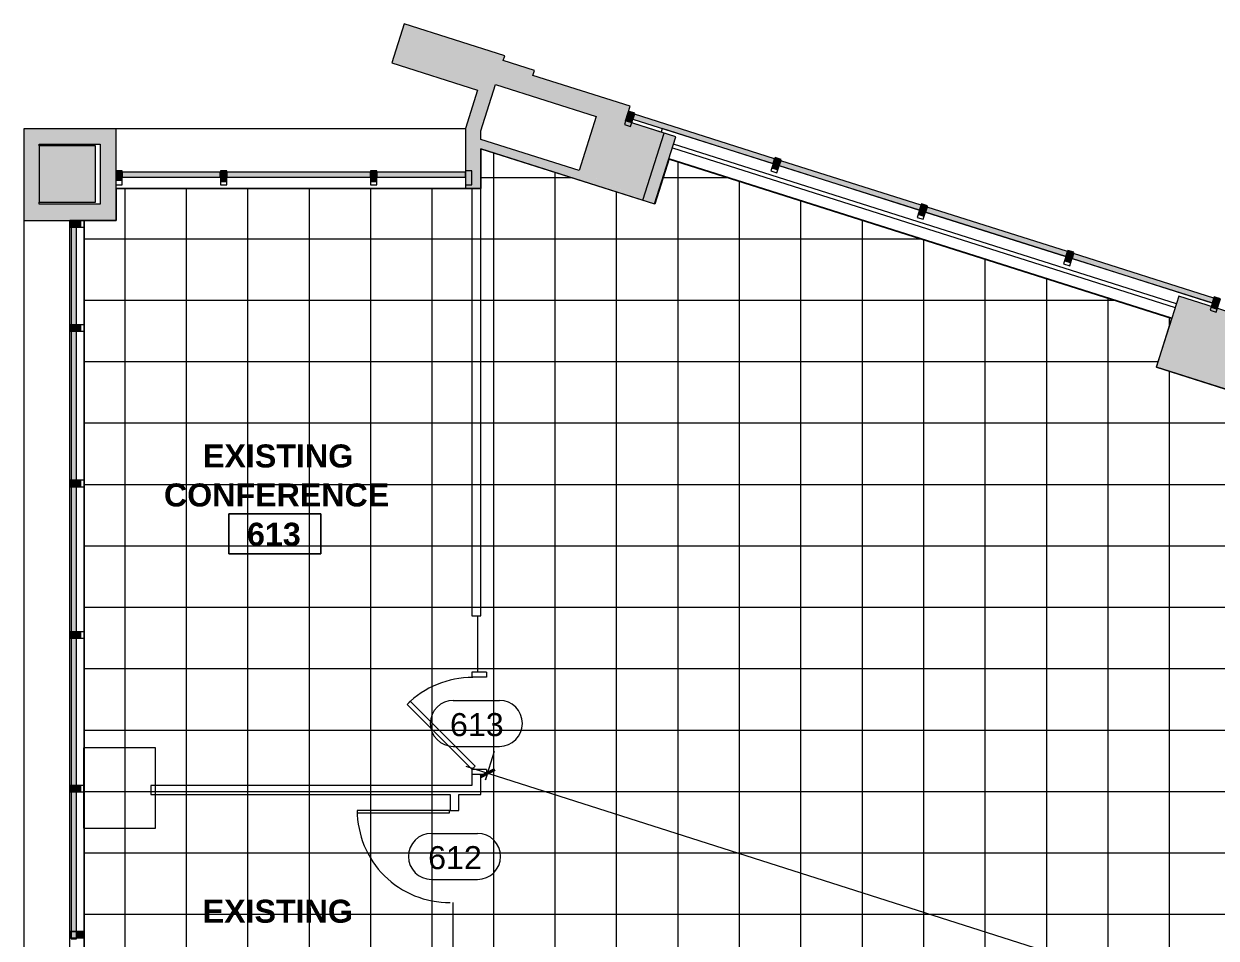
# Model space of a CAD drawing. Header units: inches. Extents: x 385 to 2249, y -1781 to -36.
# Drawn here: x 392.5 to 858.2, y -393.3 to -36 of the extents above; entities that cross this region are included whole.
import ezdxf

# ---------------------------------------------------------------- set-up
doc = ezdxf.new("R2010")
doc.units = ezdxf.units.IN
doc.header["$MEASUREMENT"] = 0
for name, color, linetype, lineweight in [('A-ANNO-DIMS', 211, 'Continuous', 9), ('A-ANNO-DIMS-96', 211, 'Continuous', 9), ('A-AREA-IDEN', 2, 'Continuous', 9), ('A-COLS', 52, 'Continuous', 13), ('A-DETL', 90, 'Continuous', 9), ('A-DETL-GENF', 92, 'Continuous', 9), ('A-DETL-THIN', 151, 'Continuous', 9), ('A-DOOR', 31, 'Continuous', 13), ('A-DOOR-FRAM', 31, 'Continuous', 20), ('A-DOOR-IDEN', 31, 'Continuous', 9), ('A-GLAZ', 151, 'Continuous', 13), ('A-GLAZ-CURT', 52, 'Continuous', 13), ('A-GLAZ-CWMG', 51, 'Continuous', 13), ('A-WALL', 113, 'Continuous', 13), ('I-WALL', 2, 'Continuous', 13)]:
    doc.layers.add(name, color=color, linetype=linetype, lineweight=lineweight)
doc.styles.add('Swis721 Lt BT', font='swissl.ttf', dxfattribs={"height": 9})
doc.styles.add('Swis721 Lt BT_B_1', font='', dxfattribs={"height": 9})
doc.styles.get('Swis721 Lt BT_B_1').set_extended_font_data('Swis721 Lt BT', bold=True)
doc.dimstyles.new('OTJ_-_3_32__Linear__1__Tolerance', dxfattribs={"dimscale": 12, "dimtxt": 9.497835, "dimasz": 0.375, "dimexe": 0.75, "dimexo": 0.5, "dimgap": 0.5, "dimtad": 1, "dimdec": 0, "dimzin": 3, "dimdsep": 46, "dimlunit": 4, "dimtxsty": 'Swis721 Lt BT', "dimblk1": 'OBLIQUE', "dimblk2": 'OBLIQUE', "dimsah": 1, "dimcen": 0.09, "dimdle": 0.75, "dimazin": 0, "dimtfac": 1, "dimtdec": 4, "dimtix": 1, "dimtmove": 0, "dimatfit": 3, "dimfxl": 1, "dimtvp": 1, "dimfrac": 2, "dimtolj": 1, "dimtzin": 0, "dimarcsym": 2})
pattern_1 = [(0, (0, 0), (0, 24), []), (90, (0, 0), (-24, 1e-15), [])]

# ---------------------------------------------------------------- blocks, each defined once
blk = doc.blocks.new('System Panel - Glazed 2-5026264-Level 6 CONSTRUCTION')
at = {"layer": 'A-GLAZ-CURT', "lineweight": 9}
blk.add_hatch(color=7, dxfattribs=at).paths.add_polyline_path([(28.75, 0.25), (28.75, 2.25), (-28.75, 2.25), (-28.75, 0.25), (26.06, 0.25)], flags=0)
at = {"layer": 'A-GLAZ-CURT', "color": 8, "lineweight": 20}
for p, q in [((28.75, 2.25), (-28.75, 2.25)), ((-28.75, 2.25), (-28.75, 0.25)), ((-28.75, 0.25), (28.75, 0.25)), ((28.75, 0.25), (28.75, 2.25))]:
    blk.add_line(p, q, dxfattribs=at)
blk = doc.blocks.new('Rectangular Mullion - 2_5_ x 5_ rectangular-5019623-Level 6 CONSTRUCTION')
at = {"layer": 'A-GLAZ-CWMG', "lineweight": 9}
blk.add_hatch(color=7, dxfattribs=at).paths.add_polyline_path([(0, 1.76), (0, -2.75), (-2.5, -2.75), (-2.5, 1.76), (-1.23, 1.76)], flags=0)
at = {"layer": 'A-GLAZ-CWMG', "color": 8, "lineweight": 20}
for p, q in [((-2.5, 2.75), (0, 2.75)), ((-2.5, -2.75), (-2.5, 2.75)), ((0, 2.75), (0, -2.75)), ((0, -2.75), (-2.5, -2.75))]:
    blk.add_line(p, q, dxfattribs=at)
blk = doc.blocks.new('System Panel - Glazed 2-5038000-Level 6 CONSTRUCTION')
at = {"layer": 'A-GLAZ-CURT', "lineweight": 9}
blk.add_hatch(color=7, dxfattribs=at).paths.add_polyline_path([(28.75, 0.25), (28.75, 2.25), (-28.75, 2.25), (-28.75, 0.25), (22.62, 0.25)], flags=0)
at = {"layer": 'A-GLAZ-CURT', "color": 8, "lineweight": 20}
for p, q in [((28.75, 2.25), (-28.75, 2.25)), ((-28.75, 2.25), (-28.75, 0.25)), ((-28.75, 0.25), (28.75, 0.25)), ((28.75, 0.25), (28.75, 2.25))]:
    blk.add_line(p, q, dxfattribs=at)
blk = doc.blocks.new('Walls 16 - Walls 16-5039104-Level 6 CONSTRUCTION')
at = {"layer": 'A-WALL', "lineweight": 9}
blk.add_hatch(color=7, dxfattribs=at).paths.add_polyline_path([(570.95, -100.34), (570.97, -84.81), (608.32, -96.67), (609.38, -93.33), (570.95, -81.14), (570.97, -77.76), (576.7, -59.71), (626.93, -75.65), (629.3, -68.18), (591.27, -56.11), (591.87, -54.21), (579.67, -50.34), (580.28, -48.43), (541.01, -35.97), (536.17, -51.22), (569.72, -61.87), (564.95, -76.89), (564.98, -100.34), (569.72, -100.34)], flags=0)
at = {"layer": 'A-WALL', "color": 8, "lineweight": 20}
for p, q in [((541.01, -35.97), (536.17, -51.22)), ((580.28, -48.43), (541.01, -35.97)), ((536.17, -51.22), (569.72, -61.87)), ((579.67, -50.34), (580.28, -48.43)), ((591.87, -54.21), (579.67, -50.34)), ((591.27, -56.11), (591.87, -54.21)), ((570.95, -77.82), (576.7, -59.71)), ((576.7, -59.71), (616.08, -72.2)), ((629.3, -68.18), (591.27, -56.11)), ((569.72, -61.87), (564.95, -76.89)), ((627.49, -73.91), (629.3, -68.18)), ((564.95, -76.89), (564.95, -100.34)), ((570.95, -81.14), (570.95, -77.82)), ((609.38, -93.33), (570.95, -81.14)), ((570.95, -100.35), (570.95, -84.81)), ((570.95, -84.81), (608.32, -96.67)), ((564.95, -100.39), (570.95, -100.39))]:
    blk.add_line(p, q, dxfattribs=at)
blk = doc.blocks.new('System Panel - Glazed 2-5040567-Level 6 CONSTRUCTION')
at = {"layer": 'A-GLAZ-CURT', "lineweight": 9}
blk.add_hatch(color=7, dxfattribs=at).paths.add_polyline_path([(-19.14, 0.25), (19.14, 0.25), (19.14, 2.25), (-19.14, 2.25)], flags=0)
at = {"layer": 'A-GLAZ-CURT', "color": 8, "lineweight": 20}
for p, q in [((19.14, 2.25), (-19.14, 2.25)), ((-19.14, 2.25), (-19.14, 0.25)), ((-19.14, 0.25), (19.14, 0.25)), ((19.14, 0.25), (19.14, 2.25))]:
    blk.add_line(p, q, dxfattribs=at)
blk = doc.blocks.new('System Panel - Glazed 2-5040822-Level 6 CONSTRUCTION')
at = {"layer": 'A-GLAZ-CURT', "lineweight": 9}
blk.add_hatch(color=7, dxfattribs=at).paths.add_polyline_path([(-28.08, 0.25), (28.08, 0.25), (28.08, 2.25), (-28.08, 2.25)], flags=0)
at = {"layer": 'A-GLAZ-CURT', "color": 8, "lineweight": 20}
for p, q in [((28.08, 2.25), (-28.08, 2.25)), ((-28.08, 2.25), (-28.08, 0.25)), ((-28.08, 0.25), (28.08, 0.25)), ((28.08, 0.25), (28.08, 2.25))]:
    blk.add_line(p, q, dxfattribs=at)
blk = doc.blocks.new('System Panel - Glazed 2-5123284-Level 6 CONSTRUCTION')
at = {"layer": 'A-GLAZ-CURT', "lineweight": 9}
blk.add_hatch(color=7, dxfattribs=at).paths.add_polyline_path([(17.28, 0.25), (17.28, 2.25), (-17.3, 2.25), (-17.3, 0.25)], flags=0)
at = {"layer": 'A-GLAZ-CURT', "color": 8, "lineweight": 20}
for p, q in [((17.3, 2.25), (-17.3, 2.25)), ((-17.3, 2.25), (-17.3, 0.25)), ((-17.3, 0.25), (17.3, 0.25)), ((17.3, 0.25), (17.3, 2.25))]:
    blk.add_line(p, q, dxfattribs=at)
blk = doc.blocks.new('Rectangular Mullion - 2_5_ x 5_ rectangular-V1-Level 6 CONSTRUCTION')
at = {"layer": 'A-GLAZ-CWMG', "color": 8, "lineweight": 20}
for p, q in [((-2.5, 2.75), (0, 2.75)), ((-2.5, -2.75), (-2.5, 2.75)), ((0, 2.75), (0, -2.75)), ((0, -2.75), (-2.5, -2.75))]:
    blk.add_line(p, q, dxfattribs=at)
blk = doc.blocks.new('Rectangular Column - 24_ x 24_ 2-5010604-Level 6 CONSTRUCTION')
at = {"layer": 'A-COLS', "lineweight": 9}
blk.add_hatch(color=7, dxfattribs=at).paths.add_polyline_path([(-11, -11), (11, -11), (11, 11), (-11, 11)], flags=0)
at = {"layer": 'A-COLS', "color": 8, "lineweight": 20}
for p, q in [((11, 11), (-11, 11)), ((-11, 11), (-11, -11)), ((11, -11), (11, 11)), ((-11, -11), (11, -11))]:
    blk.add_line(p, q, dxfattribs=at)
blk = doc.blocks.new('System Panel - Glazed 2-5041578-Level 6 CONSTRUCTION')
at = {"layer": 'A-GLAZ-CURT', "lineweight": 9}
blk.add_hatch(color=7, dxfattribs=at).paths.add_polyline_path([(-19.13, 0.25), (19.13, 0.25), (19.13, 2.25), (-19.13, 2.25)], flags=0)
at = {"layer": 'A-GLAZ-CURT', "color": 8, "lineweight": 20}
for p, q in [((19.13, 2.25), (-19.13, 2.25)), ((-19.13, 2.25), (-19.13, 0.25)), ((-19.13, 0.25), (19.13, 0.25)), ((19.13, 0.25), (19.13, 2.25))]:
    blk.add_line(p, q, dxfattribs=at)
blk = doc.blocks.new('System Panel - Glazed 2-5123525-Level 6 CONSTRUCTION')
at = {"layer": 'A-GLAZ-CURT', "lineweight": 9}
blk.add_hatch(color=7, dxfattribs=at).paths.add_polyline_path([(-29.125, 0.25), (29.125, 0.25), (29.125, 2.25), (-29.125, 2.25)], flags=0)
at = {"layer": 'A-GLAZ-CURT', "color": 8, "lineweight": 20}
for p, q in [((29.125, 2.25), (-29.125, 2.25)), ((-29.125, 2.25), (-29.125, 0.25)), ((-29.125, 0.25), (29.125, 0.25)), ((29.125, 0.25), (29.125, 2.25))]:
    blk.add_line(p, q, dxfattribs=at)
blk = doc.blocks.new('System Panel - Glazed 2-5123496-Level 6 CONSTRUCTION')
at = {"layer": 'A-GLAZ-CURT', "lineweight": 9}
blk.add_hatch(color=7, dxfattribs=at).paths.add_polyline_path([(-28.38, 2.25), (-28.38, 0.25), (28.37, 0.25), (28.37, 2.25), (25.09, 2.25)], flags=0)
at = {"layer": 'A-GLAZ-CURT', "color": 8, "lineweight": 20}
for p, q in [((28.37, 2.25), (-28.38, 2.25)), ((-28.38, 2.25), (-28.38, 0.25)), ((-28.38, 0.25), (28.37, 0.25)), ((28.37, 0.25), (28.37, 2.25))]:
    blk.add_line(p, q, dxfattribs=at)
blk = doc.blocks.new('Columns 27 - Columns 4-5095801-Level 6 CONSTRUCTION')
at = {"layer": 'A-COLS', "lineweight": 9}
h = blk.add_hatch(color=7, dxfattribs=at)
h.paths.add_polyline_path([(1403.68, -850.72), (1403.84, -850.23), (1378.88, -838.97), (1403.67, -850.72)], flags=0)
h.paths.add_polyline_path([(1396.55, -821.41), (1412.05, -824.97), (1412.18, -824.56), (1399.94, -822.09)], flags=0)
h.paths.add_polyline_path([(1378.88, -838.97), (1396.55, -821.41), (1385.72, -817.89), (1381.63, -830.5)], flags=0)
at = {"layer": 'A-COLS', "color": 8, "lineweight": 20}
for p, q in [((1385.72, -817.89), (1378.88, -838.97)), ((1412.18, -824.56), (1397.12, -819.67)), ((1403.68, -850.72), (1412.18, -824.56)), ((1377.79, -842.3), (1377.79, -842.32)), ((1377.79, -842.32), (1403.67, -850.73))]:
    blk.add_line(p, q, dxfattribs=at)
blk = doc.blocks.new('Walls 77 - Walls 3-5131685-Level 6 CONSTRUCTION')
at = {"layer": 'A-WALL', "lineweight": 9}
for p, q in [((53.49, -2650.31), (53.49, -2707.81)), ((59.48, -2869.68), (59.48, -2663.58)), ((53.49, -2710.31), (53.49, -2767.81)), ((53.49, -2770.31), (53.49, -2827.81)), ((53.49, -2830.31), (53.49, -2875.7)), ((53.49, -2875.7), (54.95, -2875.7))]:
    blk.add_line(p, q, dxfattribs=at)
blk = doc.blocks.new('Rectangular Mullion - 2_5_ x 5_ rectangular-V8-Level 6 CONSTRUCTION')
at = {"layer": 'A-GLAZ-CWMG', "lineweight": 9}
blk.add_hatch(color=7, dxfattribs=at).paths.add_polyline_path([(-2.5, 1.26), (-2.5, -2.75), (0, -2.75), (0, 1.26), (-1.91, 1.26)], flags=0)
at = {"layer": 'A-GLAZ-CWMG', "color": 8, "lineweight": 20}
for p, q in [((0, 2.75), (-2.5, 2.75)), ((-2.5, 2.75), (-2.5, -2.75)), ((0, -2.75), (0, 2.75)), ((-2.5, -2.75), (0, -2.75))]:
    blk.add_line(p, q, dxfattribs=at)
blk = doc.blocks.new('System Panel - Glazed 2-5681526-Level 6 CONSTRUCTION')
at = {"layer": 'A-GLAZ-CURT', "color": 8, "lineweight": 20}
for p, q in [((27.3125, 2.25), (-27.3125, 2.25)), ((-27.3125, 2.25), (-27.3125, 0.25)), ((-27.3125, 0.25), (27.3125, 0.25)), ((27.3125, 0.25), (27.3125, 2.25))]:
    blk.add_line(p, q, dxfattribs=at)
blk = doc.blocks.new('Rectangular Mullion - 2_5_ x 5_ rectangular-V9-Level 6 CONSTRUCTION')
at = {"layer": 'A-GLAZ-CWMG', "lineweight": 9}
h = blk.add_hatch(color=7, dxfattribs=at)
h.paths.add_polyline_path([(0, -0.25), (0, 2.75), (-2.5, 2.75), (-2.5, -0.25)], flags=0)
h.paths.add_polyline_path([(0, -2.25), (-2.5, -2.25), (-2.5, -2.75), (0, -2.75)], flags=0)
at = {"layer": 'A-GLAZ-CWMG', "color": 8, "lineweight": 20}
for p, q in [((0, 2.75), (-2.5, 2.75)), ((-2.5, 2.75), (-2.5, -2.75)), ((0, -2.75), (0, 2.75)), ((-2.5, -2.75), (0, -2.75))]:
    blk.add_line(p, q, dxfattribs=at)
blk = doc.blocks.new('Columns 34 - Columns 4-5367114-Level 6 CONSTRUCTION')
at = {"layer": 'A-COLS', "lineweight": 9}
h = blk.add_hatch(color=7, dxfattribs=at)
h.paths.add_polyline_path([(1408.23, -852.2), (1416.73, -826.04), (1397.12, -819.67), (1396.55, -821.41), (1378.88, -838.97), (1403.84, -850.23), (1403.71, -850.73), (1408.23, -852.2)], flags=0)
h.paths.add_polyline_path([(1403.6, -850.7), (1378.88, -838.97), (1377.79, -842.3), (1399.75, -849.45)], flags=0)
h.paths.add_polyline_path([(1412.05, -824.97), (1396.55, -821.41), (1412.18, -824.56)], flags=0)
at = {"layer": 'A-COLS', "color": 8, "lineweight": 20}
for p, q in [((1385.72, -817.89), (1378.88, -838.97)), ((1416.73, -826.04), (1397.12, -819.67)), ((1408.23, -852.2), (1416.73, -826.04)), ((1377.79, -842.3), (1377.79, -842.32)), ((1377.79, -842.32), (1408.23, -852.21))]:
    blk.add_line(p, q, dxfattribs=at)
blk = doc.blocks.new('Walls 104 - Walls 3-5504135-Level 6 CONSTRUCTION')
at = {"layer": 'A-WALL', "lineweight": 9}
for p, q in [((53.49, -2662.78), (53.49, -2868.87)), ((59.48, -2868.77), (59.48, -2662.78)), ((59.48, -2868.87), (59.48, -2868.77))]:
    blk.add_line(p, q, dxfattribs=at)
blk = doc.blocks.new('Single Glass Door - Full Rail - Long Handle-5114673-Level 6 CONSTRUCTION')
at = {"layer": 'A-DOOR', "color": 8, "lineweight": 20}
for p, q in [((17, 38), (17, 2)), ((18, 38), (17, 38)), ((18, 2), (18, 38)), ((17, 2), (18, 2))]:
    blk.add_line(p, q, dxfattribs=at)
at = {"layer": 'A-DOOR', "lineweight": 9}
blk.add_arc((18, 2), 36, 90, 180.5, dxfattribs=at)
blk = doc.blocks.new('Single Flush - OTJ_SOLIDFLUSH_ALUM-5070093-Level 6 CONSTRUCTION')
at = {"layer": 'A-DOOR', "color": 8, "lineweight": 20}
for p, q in [((-8.65, -25.84), (16.67, -0.51)), ((17.91, -1.75), (-7.42, -27.07)), ((16.67, -0.51), (17.91, -1.75)), ((-7.42, -27.07), (-8.65, -25.84))]:
    blk.add_line(p, q, dxfattribs=at)
at = {"layer": 'A-DOOR', "lineweight": 9}
blk.add_arc((17.91, -1.75), 35.81, 179.5, 225, dxfattribs=at)
at = {"layer": 'A-DOOR-FRAM', "color": 8}
for p, q in [((-20, 4), (-20, -1.75)), ((-20, 4), (-18, 4)), ((-18, 4), (-18, -1.75)), ((18, 4), (18, -1.75)), ((18, 4), (20, 4)), ((20, 4), (20, -1.75)), ((-20, -1.75), (-18, -1.75)), ((18, -1.75), (20, -1.75))]:
    blk.add_line(p, q, dxfattribs=at)
blk = doc.blocks.new('Walls 123 - Walls 1-5527625-Level 6 CONSTRUCTION')
at = {"layer": 'A-WALL', "lineweight": 9}
h = blk.add_hatch(color=7, dxfattribs=at)
h.paths.add_polyline_path([(41.45, -481.89), (59.47, -481.89), (59.44, -445.95), (23.47, -445.95), (23.47, -481.89)], flags=0)
h.paths.add_polyline_path([(51.43, -475.4), (29.44, -475.4), (29.44, -451.99), (53.3, -451.99), (53.3, -475.4)], flags=0)
at = {"layer": 'A-WALL', "color": 8, "lineweight": 20}
for p, q in [((59.47, -445.95), (23.47, -445.95)), ((23.47, -445.95), (23.47, -481.89)), ((59.47, -469.34), (59.47, -445.95)), ((29.44, -452.64), (29.44, -451.99)), ((29.44, -451.99), (53.3, -451.99)), ((53.3, -451.99), (53.3, -475.4)), ((59.47, -481.89), (59.47, -469.34)), ((29.44, -475.4), (29.44, -474.64)), ((53.3, -475.4), (29.44, -475.4)), ((23.47, -481.89), (46.97, -481.89)), ((46.97, -481.89), (59.47, -481.89))]:
    blk.add_line(p, q, dxfattribs=at)
blk = doc.blocks.new('Columns 68 - Columns 4-5528818-Level 6 CONSTRUCTION')
at = {"layer": 'A-COLS', "lineweight": 9}
blk.add_hatch(color=7, dxfattribs=at).paths.add_polyline_path([(1405.01, -852.73), (1413.99, -825.15), (1384.48, -815.57), (1375.53, -843.15), (1381.57, -845.12)], flags=0)
at = {"layer": 'A-COLS', "color": 8, "lineweight": 20}
for p, q in [((1384.48, -815.57), (1381.7, -824.13)), ((1413.99, -825.15), (1384.48, -815.57)), ((1381.7, -824.13), (1375.52, -843.15)), ((1411.2, -833.72), (1413.99, -825.15)), ((1405.02, -852.74), (1411.2, -833.72)), ((1375.53, -843.16), (1405.01, -852.74))]:
    blk.add_line(p, q, dxfattribs=at)
blk = doc.blocks.new('Columns 70 - Columns 4-5528842-Level 6 CONSTRUCTION')
at = {"layer": 'A-COLS', "lineweight": 9}
blk.add_hatch(color=7, dxfattribs=at).paths.add_polyline_path([(1378.36, -841.17), (1388.09, -811.22), (1387.91, -811.17), (1378.18, -841.11)], flags=0)
at = {"layer": 'A-COLS', "color": 8, "lineweight": 20}
for p, q in [((1387.91, -811.17), (1378.18, -841.11)), ((1388.09, -811.22), (1387.91, -811.17)), ((1414.67, -819.86), (1388.09, -811.22)), ((1404.94, -849.81), (1414.67, -819.86)), ((1378.18, -841.11), (1378.36, -841.17)), ((1378.36, -841.17), (1404.94, -849.81))]:
    blk.add_line(p, q, dxfattribs=at)
blk = doc.blocks.new('Frameless opening with glazing - 22_ x 84_-5661426-Level 6 CONSTRUCTION')
at = {"layer": 'A-GLAZ', "color": 8, "lineweight": 20}
blk.add_line((-12.5, -0.625), (9.5, -0.625), dxfattribs=at)
blk = doc.blocks.new('Walls 19 - Walls 3-5789342-Level 6 CONSTRUCTION')
at = {"layer": 'A-WALL', "lineweight": 9}
blk.add_line((41.5, -1605.9), (41.5, -1742.38), dxfattribs=at)
blk = doc.blocks.new('Walls 81 - Walls 3-5789354-Level 6 CONSTRUCTION')
at = {"layer": 'A-WALL', "lineweight": 9}
for p, q in [((40.36, -1605.91), (40.36, -2559.92)), ((58.34, -2049.92), (58.34, -1605.91))]:
    blk.add_line(p, q, dxfattribs=at)
blk = doc.blocks.new('Room Tag - Room Name and Number-3379422-Level 6 CONSTRUCTION')
at = {"layer": 'A-AREA-IDEN'}
for p, q in [((-0.1881, -0.1636), (-0.1881, -0.0018)), ((-0.1881, -0.0018), (0.1869, -0.0018)), ((0.1869, -0.0018), (-0.1881, -0.0018)), ((-0.1881, -0.0018), (-0.1881, -0.1636)), ((0.1869, -0.0018), (0.1869, -0.1636)), ((0.1869, -0.1636), (0.1869, -0.0018)), ((0.1869, -0.1636), (-0.1881, -0.1636)), ((-0.1881, -0.1636), (0.1869, -0.1636))]:
    blk.add_line(p, q, dxfattribs=at)
blk = doc.blocks.new('Door Tag - Door Tag-41184-Level 6 CONSTRUCTION')
at = {"layer": 'A-DOOR-IDEN'}
for p, q in [((-0.09375, 0.09375), (0.09375, 0.09375)), ((-0.09375, -0.09375), (0.09375, -0.09375))]:
    blk.add_line(p, q, dxfattribs=at)
for centre, start, end in [((-0.09375, 0), 90, 270), ((0.09375, 0), 270, 90)]:
    blk.add_arc(centre, 0.09375, start, end, dxfattribs=at)
blk = doc.blocks.new('DIMBLOCK8-Level 6 CONSTRUCTION')
at = {"layer": 'A-ANNO-DIMS-96'}
for p, q in [((572.8, -331.42), (576.36, -320.26)), ((565.05, -326.1), (1483.98, -619.16)), ((573.62, -328.84), (572.8, -331.42)), ((1474.55, -619.11), (1478.14, -607.85)), ((1475.4, -616.42), (1474.55, -619.11))]:
    blk.add_line(p, q, dxfattribs=at)
at = {"layer": 'A-ANNO-DIMS-96', "lineweight": 50}
for p, q in [((573.62, -328.84), (570.79, -330.3)), ((573.62, -328.84), (576.45, -327.38)), ((1475.4, -616.42), (1472.58, -617.88)), ((1475.4, -616.42), (1478.23, -614.96))]:
    blk.add_line(p, q, dxfattribs=at)
at = {"layer": 'A-ANNO-DIMS-96', "color": 0, "insert": (1009.81, -449.03), "char_height": 9, "width": 50.836, "attachment_point": 1, "rotation": 342.312, "line_spacing_factor": 1.005062, "style": 'Swis721 Lt BT'}
blk.add_mtext('78\' - 11"', dxfattribs=at)
blk = doc.blocks.new('_Oblique')
at = {"color": 0, "linetype": 'ByBlock', "lineweight": -2}
blk.add_line((-0.5, -0.5), (0.5, 0.5), dxfattribs=at)

msp = doc.modelspace()

# ---------------------------------------------------------------- hatches: boundary and pattern name
at = {"layer": 'A-DETL-GENF'}
h = msp.add_hatch(dxfattribs=at)
h.set_pattern_fill('FP2_11', color=254, style=0, pattern_type=2)
h.set_pattern_definition(pattern_1)
h.paths.add_polyline_path([(1369.5, -744.27), (1419.19, -587.65), (1478.52, -606.48), (1530.5, -443.5), (1450.55, -418), (1471.82, -351.31), (1327.04, -305.37), (1321.01, -324.38), (1291.45, -314.98), (1297.49, -295.94), (1099.19, -233.02), (1093.12, -252.08), (1063.59, -242.68), (1069.63, -223.64), (870.42, -160.47), (864.34, -179.5), (834.83, -170.09), (840.87, -151.06), (644.52, -88.76), (638.93, -106.39), (571.01, -84.84), (570.97, -100.34), (570.97, -100.39), (570.97, -267.39), (567.47, -267.39), (567.47, -100.39), (428.47, -100.34), (428.44, -112.89), (415.97, -112.89), (415.97, -318.91), (443.92, -318.91), (443.92, -333.64), (567.47, -333.64), (567.47, -329.39), (570.97, -329.39), (570.97, -337.14), (562.43, -337.14), (562.43, -343.39), (558.93, -343.39), (558.93, -337.14), (443.92, -337.14), (443.92, -350.39), (415.97, -350.39), (415.97, -453.14), (558.93, -453.14), (558.93, -401.39), (562.43, -401.39), (562.43, -425.25), (653.93, -454.28), (635.79, -511.47), (1346.97, -737.12)], flags=0)
h = msp.add_hatch(dxfattribs=at)
h.set_pattern_fill('FP2_11', color=254, style=0, pattern_type=2)
h.set_pattern_definition(pattern_1)
h.paths.add_polyline_path([(562.43, -425.25), (562.43, -401.39), (558.93, -401.39), (558.93, -424.14), (560.85, -424.75)], flags=0)
h.paths.add_polyline_path([(443.92, -350.39), (443.92, -337.14), (558.93, -337.14), (558.93, -343.39), (562.43, -343.39), (562.43, -337.14), (570.97, -337.14), (570.97, -329.39), (567.47, -329.39), (567.47, -333.64), (443.92, -333.64), (443.92, -318.91), (415.97, -318.91), (415.97, -350.39), (428.47, -350.39)], flags=0)
h.paths.add_polyline_path([(1321.01, -324.38), (1291.46, -315), (1291.46, -315.01), (1297.51, -316.92)], flags=0)
h.paths.add_polyline_path([(567.47, -267.39), (570.97, -267.39), (570.95, -100.34), (567.47, -100.39), (567.47, -220.18)], flags=0)
h.paths.add_polyline_path([(864.38, -179.51), (864.38, -179.5), (834.83, -170.12), (834.83, -170.13), (864.38, -179.51)], flags=0)
h.paths.add_polyline_path([(638.83, -106.37), (638.82, -106.36), (637.9, -106.08)], flags=0)

# ---------------------------------------------------------------- linework, layer by layer
at = {"layer": 'A-DETL', "lineweight": 13}
for p, q in [((428.43, -100.39), (564.95, -100.39)), ((415.97, -1064.14), (415.97, -114.14))]:
    msp.add_line(p, q, dxfattribs=at)
at = {"layer": 'A-DETL-THIN'}
for p, q in [((638.93, -106.39), (571.01, -84.84)), ((571.01, -84.84), (571.01, -100.34)), ((644.52, -88.76), (638.93, -106.39)), ((840.88, -151.06), (644.52, -88.76)), ((571.01, -100.34), (428.47, -100.34)), ((428.47, -100.34), (428.47, -112.89)), ((428.47, -112.89), (415.97, -112.89)), ((415.97, -112.89), (415.97, -453.14)), ((834.83, -170.12), (840.88, -151.06)), ((864.38, -179.5), (834.83, -170.12))]:
    msp.add_line(p, q, dxfattribs=at)
at = {"layer": 'I-WALL', "color": 8, "lineweight": 20}
for p, q in [((567.47, -100.39), (567.47, -267.39)), ((570.97, -100.39), (567.47, -100.39)), ((570.97, -267.39), (570.97, -100.39)), ((567.47, -267.39), (570.97, -267.39)), ((567.47, -329.39), (567.47, -333.64)), ((570.97, -329.39), (567.47, -329.39)), ((570.97, -337.14), (570.97, -329.39)), ((567.47, -333.64), (442.06, -333.64)), ((442.06, -333.64), (442.06, -337.14)), ((442.06, -337.14), (558.93, -337.14)), ((558.93, -337.14), (558.93, -343.39)), ((562.43, -343.39), (562.43, -337.14)), ((562.43, -337.14), (570.97, -337.14)), ((558.93, -343.39), (562.43, -343.39))]:
    msp.add_line(p, q, dxfattribs=at)

# ---------------------------------------------------------------- block references
at = {"layer": 'A-AREA-IDEN', "xscale": 95.99999999999994, "yscale": 95.99999999999994, "zscale": 95.99999999999994}
msp.add_blockref('Room Tag - Room Name and Number-3379422-Level 6 CONSTRUCTION', (490.55, -227.36), dxfattribs=at)
at = {"layer": 'A-COLS', "lineweight": 9}
for name, p, rotation in [('Columns 34 - Columns 4-5367114-Level 6 CONSTRUCTION', (-775.27, 736.07), 0.3967009999964257), ('Columns 27 - Columns 4-5095801-Level 6 CONSTRUCTION', (-775.27, 736.07), 0.3967009999964257), ('Columns 68 - Columns 4-5528818-Level 6 CONSTRUCTION', (-546.51, 663.49), 0.3967009999964257), ('Columns 70 - Columns 4-5528842-Level 6 CONSTRUCTION', (-1154.86, 23.67), 18.00000000000032)]:
    msp.add_blockref(name, p, dxfattribs=dict(at, rotation=rotation))
msp.add_blockref('Rectangular Column - 24_ x 24_ 2-5010604-Level 6 CONSTRUCTION', (409.43, -94.64), dxfattribs=at)
at = {"layer": 'A-DOOR'}
for name, p, rotation in [('Single Flush - OTJ_SOLIDFLUSH_ALUM-5070093-Level 6 CONSTRUCTION', (569.22, -309.39), 270), ('Single Glass Door - Full Rail - Long Handle-5114673-Level 6 CONSTRUCTION', (560.68, -361.39), 89.99999999999993)]:
    msp.add_blockref(name, p, dxfattribs=dict(at, rotation=rotation))
at = {"layer": 'A-DOOR-IDEN', "xscale": 95.99999999999994, "yscale": 95.99999999999994, "zscale": 95.99999999999994}
for p in [(569.22, -309.39), (560.68, -361.39)]:
    msp.add_blockref('Door Tag - Door Tag-41184-Level 6 CONSTRUCTION', p, dxfattribs=at)
at = {"layer": 'A-GLAZ'}
for p, rotation in [((569.22, -276.89), 90), ((560.68, -391.89), 269.9999999999999)]:
    msp.add_blockref('Frameless opening with glazing - 22_ x 84_-5661426-Level 6 CONSTRUCTION', p, dxfattribs=dict(at, rotation=rotation))
at = {"layer": 'A-GLAZ-CURT', "lineweight": 9}
for name, p, rotation in [('System Panel - Glazed 2-5038000-Level 6 CONSTRUCTION', (657.65, -82.16), 342.396186574362), ('System Panel - Glazed 2-5026264-Level 6 CONSTRUCTION', (714.84, -100.3), 342.396186574362), ('System Panel - Glazed 2-5026264-Level 6 CONSTRUCTION', (772.03, -118.45), 342.396186574362), ('System Panel - Glazed 2-5041578-Level 6 CONSTRUCTION', (413.22, -134.51), 89.9999999999994), ('System Panel - Glazed 2-5026264-Level 6 CONSTRUCTION', (829.22, -136.59), 342.396186574362), ('System Panel - Glazed 2-5123525-Level 6 CONSTRUCTION', (413.22, -185.26), 89.9999999999994), ('System Panel - Glazed 2-5123496-Level 6 CONSTRUCTION', (413.22, -245.26), 89.9999999999994), ('System Panel - Glazed 2-5026264-Level 6 CONSTRUCTION', (413.22, -304.89), 89.9999999999994), ('System Panel - Glazed 2-5026264-Level 6 CONSTRUCTION', (413.22, -364.89), 89.9999999999994), ('System Panel - Glazed 2-5681526-Level 6 CONSTRUCTION', (413.22, -363.45), 89.9999999999994)]:
    msp.add_blockref(name, p, dxfattribs=dict(at, rotation=rotation))
for name, p in [('System Panel - Glazed 2-5040567-Level 6 CONSTRUCTION', (450.07, -96.14)), ('System Panel - Glazed 2-5040822-Level 6 CONSTRUCTION', (499.79, -96.14)), ('System Panel - Glazed 2-5123284-Level 6 CONSTRUCTION', (547.67, -96.14))]:
    msp.add_blockref(name, p, dxfattribs=at)
at = {"layer": 'A-GLAZ-CWMG', "lineweight": 9}
for name, p, rotation in [('Rectangular Mullion - 2_5_ x 5_ rectangular-V8-Level 6 CONSTRUCTION', (627.87, -72.7), 162.396186574362), ('Rectangular Mullion - 2_5_ x 5_ rectangular-V8-Level 6 CONSTRUCTION', (428.43, -96.14), 180), ('Rectangular Mullion - 2_5_ x 5_ rectangular-V9-Level 6 CONSTRUCTION', (413.22, -393.26), 269.9999999999994)]:
    msp.add_blockref(name, p, dxfattribs=dict(at, rotation=rotation))
at = {"layer": 'A-GLAZ-CWMG', "lineweight": 9, "extrusion": (0, 0, -1)}
for name, p, rotation in [('Rectangular Mullion - 2_5_ x 5_ rectangular-5019623-Level 6 CONSTRUCTION', (-687.44, -91.61), 197.603813425638), ('Rectangular Mullion - 2_5_ x 5_ rectangular-5019623-Level 6 CONSTRUCTION', (-471.72, -96.14), 180), ('Rectangular Mullion - 2_5_ x 5_ rectangular-5019623-Level 6 CONSTRUCTION', (-530.37, -96.14), 180), ('Rectangular Mullion - 2_5_ x 5_ rectangular-V1-Level 6 CONSTRUCTION', (-567.47, -96.14), 180), ('Rectangular Mullion - 2_5_ x 5_ rectangular-5019623-Level 6 CONSTRUCTION', (-744.63, -109.75), 197.603813425638), ('Rectangular Mullion - 2_5_ x 5_ rectangular-5019623-Level 6 CONSTRUCTION', (-413.22, -112.89), 90.0000000000006), ('Rectangular Mullion - 2_5_ x 5_ rectangular-5019623-Level 6 CONSTRUCTION', (-801.82, -127.9), 197.603813425638), ('Rectangular Mullion - 2_5_ x 5_ rectangular-5019623-Level 6 CONSTRUCTION', (-859.01, -146.04), 197.603813425638), ('Rectangular Mullion - 2_5_ x 5_ rectangular-5019623-Level 6 CONSTRUCTION', (-413.22, -153.64), 90.0000000000006), ('Rectangular Mullion - 2_5_ x 5_ rectangular-5019623-Level 6 CONSTRUCTION', (-413.22, -214.39), 90.0000000000006), ('Rectangular Mullion - 2_5_ x 5_ rectangular-5019623-Level 6 CONSTRUCTION', (-413.22, -273.64), 90.0000000000006), ('Rectangular Mullion - 2_5_ x 5_ rectangular-5019623-Level 6 CONSTRUCTION', (-413.22, -333.64), 90.0000000000006)]:
    msp.add_blockref(name, p, dxfattribs=dict(at, rotation=rotation))
at = {"layer": 'A-WALL', "lineweight": 9}
for name, p in [('Walls 16 - Walls 16-5039104-Level 6 CONSTRUCTION', (0, 0)), ('Walls 123 - Walls 1-5527625-Level 6 CONSTRUCTION', (369, 369)), ('Walls 81 - Walls 3-5789354-Level 6 CONSTRUCTION', (352.11, 1493.03))]:
    msp.add_blockref(name, p, dxfattribs=at)
for name, p, rotation in [('Walls 19 - Walls 3-5789342-Level 6 CONSTRUCTION', (2170.85, -35.55), 270.0000000000001), ('Walls 77 - Walls 3-5131685-Level 6 CONSTRUCTION', (3399.06, -895.66), 252.3961828634399), ('Walls 104 - Walls 3-5504135-Level 6 CONSTRUCTION', (3396.92, -899.72), 252.3961828634399)]:
    msp.add_blockref(name, p, dxfattribs=dict(at, rotation=rotation))

# ---------------------------------------------------------------- texts
at = {"layer": 'A-AREA-IDEN', "char_height": 9, "attachment_point": 1, "style": 'Swis721 Lt BT_B_1'}
for s, insert, width in [('EXISTING', (462.44, -200.37), 68.175), ('CONFERENCE', (447.19, -215.62), 104.838), ('613', (479.65, -230.96), 25.452), ('EXISTING', (462.31, -378.31), 68.175)]:
    msp.add_mtext(s, dxfattribs=dict(at, insert=insert, width=width))
at = {"layer": 'A-DOOR-IDEN', "char_height": 9, "width": 24.543, "attachment_point": 1, "style": 'Swis721 Lt BT'}
for s, insert in [('613', (558.92, -305.37)), ('612', (550.38, -357.37))]:
    msp.add_mtext(s, dxfattribs=dict(at, insert=insert))

# ---------------------------------------------------------------- dimensions: what is measured, and where the dimension line sits
at = {"layer": 'A-ANNO-DIMS'}
dim = msp.add_linear_dim(base=(1475.4, -616.42), p1=(570.97, -337.14), p2=(1476.37, -613.39), angle=342.312, dimstyle='OTJ_-_3_32__Linear__1__Tolerance', override={"dimpost": '<>', "dimfxl": 946.603129}, dxfattribs=at)
dim.commit()
dim.dimension.update_dxf_attribs({"geometry": 'DIMBLOCK8-Level 6 CONSTRUCTION', "text_midpoint": (1027.74, -462.51)})

doc.saveas('drawing.dxf')
